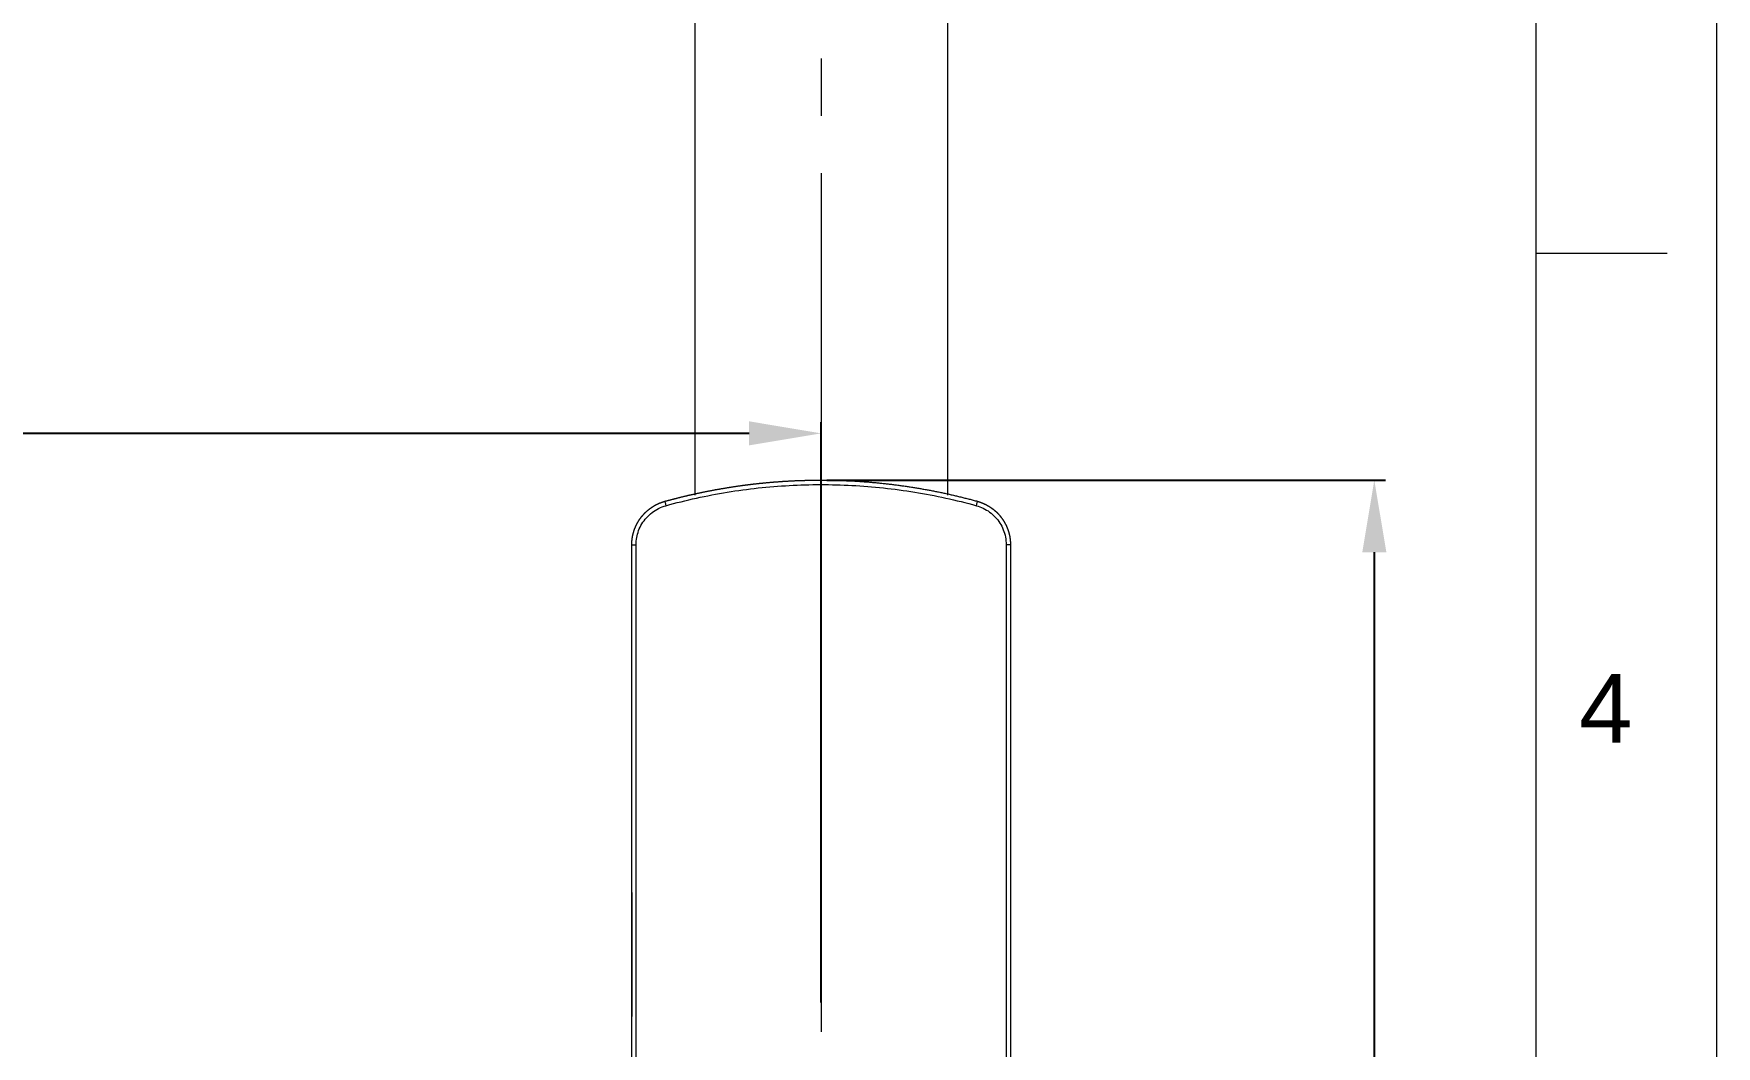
# Model space of a CAD drawing. Header units: millimetres. Extents: x 15183 to 15777, y -3358 to -2518.
# Drawn here: x 15590 to 15776.6, y -2925.6 to -2813.3 of the extents above; entities that cross this region are included whole.
import ezdxf

# ---------------------------------------------------------------- set-up
doc = ezdxf.new("R2010")
doc.units = ezdxf.units.MM
doc.linetypes.add('CENTERX2', pattern=[101.6, 63.5, -12.7, 12.7, -12.7])
for name, color, linetype, lineweight in [('CENTER', 1, 'CENTERX2', 15), ('DIM_', 5, 'Continuous', 9), ('FORM', 7, 'Continuous', 13)]:
    doc.layers.add(name, color=color, linetype=linetype, lineweight=lineweight)
doc.styles.get("Standard").update_dxf_attribs({"font": 'arial.ttf'})
doc.dimstyles.new('사본(2) STANDARD', dxfattribs={"dimscale": 0, "dimtxt": 4, "dimasz": 4, "dimexe": 1.25, "dimexo": 0.625, "dimgap": 1.5, "dimtad": 3, "dimtih": 1, "dimtoh": 1, "dimdec": 1, "dimzin": 9, "dimdsep": 46, "dimtxsty": 'Standard', "dimcen": 2.5, "dimclrd": 5, "dimclre": 5, "dimclrt": 5, "dimadec": 0, "dimazin": 0, "dimtfac": 1, "dimtdec": 1, "dimtmove": 0, "dimatfit": 3, "dimfxl": 1.25, "dimtfill": 1, "dimtolj": 1, "dimtzin": 0, "dimarcsym": 0})

# ---------------------------------------------------------------- blocks, each defined once
blk = doc.blocks.new('*D0')
at = {"layer": 'Defpoints', "color": 0, "transparency": 16777216}
for p in [(15677.36, -2862.84, 0), (15738.71, -2862.84), (15703.36, -3036.59, 0)]:
    blk.add_point(p, dxfattribs=at)
at = {"layer": 'DIM_', "color": 5, "lineweight": -2, "transparency": 16777216}
for p, q in [((15677.99, -2862.84), (15739.96, -2862.84)), ((15738.71, -2870.84), (15738.71, -2944.13)), ((15738.71, -3028.59), (15738.71, -2955.3)), ((15703.99, -3036.59), (15739.96, -3036.59))]:
    blk.add_line(p, q, dxfattribs=at)
at = {"layer": 'DIM_', "color": 5, "transparency": 16777216}
for points in [[(15737.38, -2870.84), (15740.05, -2870.84), (15738.71, -2862.84)], [(15737.38, -3028.59), (15740.05, -3028.59), (15738.71, -3036.59)]]:
    blk.add_solid(points, dxfattribs=at)
at = {"layer": 'DIM_', "color": 5, "transparency": 16777216, "insert": (15738.71, -2949.72), "char_height": 8, "attachment_point": 5, "bg_fill": 3, "box_fill_scale": 1.1, "bg_fill_color": 256, "bg_fill_true_color": 13158600, "bg_fill_transparency": 0}
blk.add_mtext('\\A1;173.8', dxfattribs=at)
blk = doc.blocks.new('*D1')
at = {"layer": 'Defpoints', "color": 0, "transparency": 16777216}
for p in [(15447.61, -2816.78), (15460.95, -2816.78, 0), (15651.36, -3036.59, 0)]:
    blk.add_point(p, dxfattribs=at)
at = {"layer": 'DIM_', "color": 5, "lineweight": -2, "transparency": 16777216}
for p, q in [((15460.33, -2816.78), (15446.36, -2816.78)), ((15447.61, -2824.78), (15447.61, -2921.1)), ((15447.61, -3028.59), (15447.61, -2932.27)), ((15650.74, -3036.59), (15446.36, -3036.59))]:
    blk.add_line(p, q, dxfattribs=at)
at = {"layer": 'DIM_', "color": 5, "transparency": 16777216}
for points in [[(15446.27, -2824.78), (15448.94, -2824.78), (15447.61, -2816.78)], [(15446.27, -3028.59), (15448.94, -3028.59), (15447.61, -3036.59)]]:
    blk.add_solid(points, dxfattribs=at)
at = {"layer": 'DIM_', "color": 5, "transparency": 16777216, "insert": (15447.61, -2926.68), "char_height": 8, "attachment_point": 5, "bg_fill": 3, "box_fill_scale": 1.1, "bg_fill_color": 256, "bg_fill_true_color": 13158600, "bg_fill_transparency": 0}
blk.add_mtext('\\A1;219.8', dxfattribs=at)
blk = doc.blocks.new('*D2')
at = {"layer": 'Defpoints', "color": 0, "transparency": 16777216}
for p in [(15460.95, -2816.78, 0), (15677.36, -2857.66), (15677.36, -2921.4, 0)]:
    blk.add_point(p, dxfattribs=at)
at = {"layer": 'DIM_', "color": 5, "lineweight": -2, "transparency": 16777216}
for p, q in [((15460.95, -2817.4), (15460.95, -2858.91)), ((15677.36, -2920.78), (15677.36, -2856.41)), ((15468.95, -2857.66), (15554.11, -2857.66)), ((15669.36, -2857.66), (15584.21, -2857.66))]:
    blk.add_line(p, q, dxfattribs=at)
at = {"layer": 'DIM_', "color": 5, "transparency": 16777216}
for points in [[(15468.95, -2856.32), (15468.95, -2858.99), (15460.95, -2857.66)], [(15669.36, -2856.32), (15669.36, -2858.99), (15677.36, -2857.66)]]:
    blk.add_solid(points, dxfattribs=at)
at = {"layer": 'DIM_', "color": 5, "transparency": 16777216, "insert": (15569.16, -2857.66), "char_height": 8, "attachment_point": 5, "bg_fill": 3, "box_fill_scale": 1.1, "bg_fill_color": 256, "bg_fill_true_color": 13158600, "bg_fill_transparency": 0}
blk.add_mtext('\\A1;216.4', dxfattribs=at)
blk = doc.blocks.new('*D3')
at = {"layer": 'Defpoints', "color": 0, "transparency": 16777216}
for p in [(15499.23, -2698.98, 0), (15677.36, -2727.19, 0), (15544.69, -2774.91), (15389.53, -3036.59, 0), (15677.36, -3115.61, 0)]:
    blk.add_point(p, dxfattribs=at)
at = {"layer": 'DIM_', "color": 5, "lineweight": -2, "transparency": 16777216}
for start, end in [(252.71832, 260.18354), (261.81462, 269.28168)]:
    blk.add_arc((15677.36, -2150.75), 638.11, start, end, dxfattribs=at)
at = {"layer": 'DIM_', "color": 5, "transparency": 16777216}
for points in [[(15487.39, -2761.32), (15488.2, -2758.78), (15480.17, -2757.63)], [(15669.37, -2787.47), (15669.35, -2790.14), (15677.36, -2788.86)]]:
    blk.add_solid(points, dxfattribs=at)
at = {"layer": 'DIM_', "color": 5, "transparency": 16777216, "insert": (15577.54, -2781), "char_height": 8, "attachment_point": 5, "bg_fill": 3, "box_fill_scale": 1.1, "bg_fill_color": 256, "bg_fill_true_color": 13158600, "bg_fill_transparency": 0}
blk.add_mtext('\\A1;18°', dxfattribs=at)
blk = doc.blocks.new('*D10')
at = {"layer": 'Defpoints', "color": 0, "transparency": 16777216}
for p in [(15418.41, -2621.89), (15586.06, -2621.89), (15651.36, -3036.59, 0)]:
    blk.add_point(p, dxfattribs=at)
at = {"layer": 'DIM_', "color": 5, "lineweight": -2, "transparency": 16777216}
for p, q in [((15585.44, -2621.89), (15417.16, -2621.89)), ((15418.41, -2629.89), (15418.41, -2823.72)), ((15418.41, -3028.59), (15418.41, -2834.76)), ((15650.74, -3036.59), (15417.16, -3036.59))]:
    blk.add_line(p, q, dxfattribs=at)
at = {"layer": 'DIM_', "color": 5, "transparency": 16777216}
for points in [[(15417.08, -2629.89), (15419.74, -2629.89), (15418.41, -2621.89)], [(15417.08, -3028.59), (15419.74, -3028.59), (15418.41, -3036.59)]]:
    blk.add_solid(points, dxfattribs=at)
at = {"layer": 'DIM_', "color": 5, "transparency": 16777216, "insert": (15418.41, -2829.24), "char_height": 8, "attachment_point": 5, "bg_fill": 3, "box_fill_scale": 1.1, "bg_fill_color": 256, "bg_fill_true_color": 13158600, "bg_fill_transparency": 0}
blk.add_mtext('\\A1;414.7', dxfattribs=at)

msp = doc.modelspace()

# ---------------------------------------------------------------- linework, layer by layer
at = {"linetype": 'Continuous', "lineweight": 18}
for p, q in [((15663.36, -2727.19, 0), (15663.36, -2864.51, 0)), ((15691.36, -2727.19, 0), (15691.36, -2864.51, 0)), ((15656.36, -2962.37, 0), (15656.36, -2870.01, 0)), ((15698.36, -2870.01, 0), (15698.36, -2962.37, 0)), ((15656.36, -2908.59, 0), (15656.36, -2922.33, 0))]:
    msp.add_line(p, q, dxfattribs=at)
at = {"linetype": 'Continuous', "lineweight": 13}
for p, q in [((15656.36, -2870.01, 0), (15656.84, -2870.01, 0)), ((15656.84, -2962.37, 0), (15656.84, -2870.01, 0)), ((15698.36, -2870.01, 0), (15697.88, -2870.01, 0)), ((15697.88, -2870.01, 0), (15697.88, -2962.37, 0))]:
    msp.add_line(p, q, dxfattribs=at)
for centre, major_axis, start_param, end_param in [((15660.16, -2865.68, 0), (-0.133, 0.482), 0, 1.56039), ((15694.56, -2865.68, 0), (0.133, 0.482), 4.722796, 6.283185)]:
    msp.add_ellipse(centre, major_axis=major_axis, ratio=0.037613, start_param=start_param, end_param=end_param, dxfattribs=at)
at = {"linetype": 'Continuous', "lineweight": 18}
for points, knots in [([(15660.03, -2865.19, 0), (15660.07, -2865.18, 0), (15660.15, -2865.16, 0), (15660.26, -2865.13, 0), (15660.38, -2865.1, 0), (15660.5, -2865.07, 0), (15660.62, -2865.03, 0), (15660.74, -2865, 0), (15660.86, -2864.97, 0), (15660.97, -2864.94, 0), (15661.09, -2864.91, 0), (15661.21, -2864.88, 0), (15661.33, -2864.85, 0), (15661.45, -2864.82, 0), (15661.57, -2864.79, 0), (15661.68, -2864.76, 0), (15661.8, -2864.73, 0), (15661.92, -2864.7, 0), (15662.04, -2864.67, 0), (15662.16, -2864.64, 0), (15662.28, -2864.61, 0), (15662.4, -2864.59, 0), (15662.51, -2864.56, 0), (15662.63, -2864.53, 0), (15662.75, -2864.5, 0), (15662.87, -2864.48, 0), (15662.99, -2864.45, 0), (15663.11, -2864.42, 0), (15663.23, -2864.4, 0), (15663.34, -2864.37, 0), (15663.46, -2864.34, 0), (15663.58, -2864.32, 0), (15663.7, -2864.29, 0), (15663.82, -2864.27, 0), (15663.94, -2864.24, 0), (15664.06, -2864.22, 0), (15664.18, -2864.19, 0), (15664.29, -2864.17, 0), (15664.41, -2864.14, 0), (15664.53, -2864.12, 0), (15664.65, -2864.1, 0), (15664.77, -2864.07, 0), (15664.89, -2864.05, 0), (15665.01, -2864.03, 0), (15665.13, -2864, 0), (15665.24, -2863.98, 0), (15665.36, -2863.96, 0), (15665.48, -2863.93, 0), (15665.6, -2863.91, 0), (15665.72, -2863.89, 0), (15665.84, -2863.87, 0), (15665.96, -2863.85, 0), (15666.08, -2863.83, 0), (15666.19, -2863.81, 0), (15666.31, -2863.79, 0), (15666.43, -2863.77, 0), (15666.55, -2863.75, 0), (15666.67, -2863.73, 0), (15666.79, -2863.71, 0), (15666.91, -2863.69, 0), (15667.03, -2863.67, 0), (15667.14, -2863.65, 0), (15667.26, -2863.63, 0), (15667.38, -2863.61, 0), (15667.5, -2863.59, 0), (15667.62, -2863.57, 0), (15667.74, -2863.56, 0), (15667.86, -2863.54, 0), (15667.98, -2863.52, 0), (15668.09, -2863.5, 0), (15668.21, -2863.49, 0), (15668.33, -2863.47, 0), (15668.45, -2863.45, 0), (15668.57, -2863.44, 0), (15668.69, -2863.42, 0), (15668.81, -2863.41, 0), (15668.92, -2863.39, 0), (15669.04, -2863.37, 0), (15669.16, -2863.36, 0), (15669.28, -2863.34, 0), (15669.4, -2863.33, 0), (15669.52, -2863.32, 0), (15669.64, -2863.3, 0), (15669.75, -2863.29, 0), (15669.87, -2863.27, 0), (15669.99, -2863.26, 0), (15670.11, -2863.25, 0), (15670.23, -2863.23, 0), (15670.35, -2863.22, 0), (15670.47, -2863.21, 0), (15670.58, -2863.19, 0), (15670.7, -2863.18, 0), (15670.82, -2863.17, 0), (15670.94, -2863.16, 0), (15671.06, -2863.15, 0), (15671.18, -2863.14, 0), (15671.29, -2863.12, 0), (15671.41, -2863.11, 0), (15671.53, -2863.1, 0), (15671.65, -2863.09, 0), (15671.77, -2863.08, 0), (15671.89, -2863.07, 0), (15672, -2863.06, 0), (15672.12, -2863.05, 0), (15672.24, -2863.04, 0), (15672.36, -2863.03, 0), (15672.48, -2863.02, 0), (15672.6, -2863.02, 0), (15672.71, -2863.01, 0), (15672.83, -2863, 0), (15672.95, -2862.99, 0), (15673.07, -2862.98, 0), (15673.19, -2862.97, 0), (15673.3, -2862.97, 0), (15673.42, -2862.96, 0), (15673.54, -2862.95, 0), (15673.66, -2862.95, 0), (15673.77, -2862.94, 0), (15673.89, -2862.93, 0), (15674.01, -2862.93, 0), (15674.13, -2862.92, 0), (15674.25, -2862.91, 0), (15674.36, -2862.91, 0), (15674.48, -2862.9, 0), (15674.6, -2862.9, 0), (15674.72, -2862.89, 0), (15674.83, -2862.89, 0), (15674.95, -2862.88, 0), (15675.07, -2862.88, 0), (15675.19, -2862.88, 0), (15675.3, -2862.87, 0), (15675.42, -2862.87, 0), (15675.54, -2862.87, 0), (15675.66, -2862.86, 0), (15675.77, -2862.86, 0), (15675.89, -2862.86, 0), (15676.01, -2862.85, 0), (15676.13, -2862.85, 0), (15676.24, -2862.85, 0), (15676.36, -2862.85, 0), (15676.48, -2862.85, 0), (15676.59, -2862.84, 0), (15676.71, -2862.84, 0), (15676.83, -2862.84, 0), (15676.94, -2862.84, 0), (15677.06, -2862.84, 0), (15677.18, -2862.84, 0), (15677.33, -2862.84, 0), (15677.52, -2862.84, 0), (15677.75, -2862.84, 0), (15677.98, -2862.84, 0), (15678.21, -2862.85, 0), (15678.44, -2862.85, 0), (15678.67, -2862.85, 0), (15678.9, -2862.86, 0), (15679.13, -2862.86, 0), (15679.36, -2862.87, 0), (15679.59, -2862.88, 0), (15679.82, -2862.89, 0), (15680.05, -2862.9, 0), (15680.28, -2862.91, 0), (15680.52, -2862.92, 0), (15680.75, -2862.93, 0), (15680.98, -2862.94, 0), (15681.21, -2862.95, 0), (15681.44, -2862.97, 0), (15681.67, -2862.98, 0), (15681.9, -2863, 0), (15682.13, -2863.02, 0), (15682.37, -2863.03, 0), (15682.6, -2863.05, 0), (15682.83, -2863.07, 0), (15683.06, -2863.09, 0), (15683.29, -2863.11, 0), (15683.53, -2863.13, 0), (15683.76, -2863.16, 0), (15683.99, -2863.18, 0), (15684.22, -2863.2, 0), (15684.46, -2863.23, 0), (15684.69, -2863.25, 0), (15684.92, -2863.28, 0), (15685.15, -2863.31, 0), (15685.39, -2863.34, 0), (15685.62, -2863.37, 0), (15685.85, -2863.4, 0), (15686.08, -2863.43, 0), (15686.32, -2863.46, 0), (15686.55, -2863.49, 0), (15686.78, -2863.53, 0), (15687.01, -2863.56, 0), (15687.25, -2863.6, 0), (15687.48, -2863.63, 0), (15687.71, -2863.67, 0), (15687.95, -2863.71, 0), (15688.18, -2863.75, 0), (15688.41, -2863.79, 0), (15688.65, -2863.83, 0), (15688.88, -2863.87, 0), (15689.11, -2863.91, 0), (15689.34, -2863.95, 0), (15689.58, -2864, 0), (15689.81, -2864.04, 0), (15690.04, -2864.09, 0), (15690.28, -2864.14, 0), (15690.51, -2864.18, 0), (15690.74, -2864.23, 0), (15690.97, -2864.28, 0), (15691.21, -2864.33, 0), (15691.44, -2864.38, 0), (15691.67, -2864.44, 0), (15691.91, -2864.49, 0), (15692.14, -2864.54, 0), (15692.37, -2864.6, 0), (15692.6, -2864.65, 0), (15692.84, -2864.71, 0), (15693.07, -2864.77, 0), (15693.3, -2864.83, 0), (15693.53, -2864.88, 0), (15693.77, -2864.94, 0), (15694, -2865.01, 0), (15694.23, -2865.07, 0), (15694.46, -2865.13, 0), (15694.62, -2865.17, 0), (15694.69, -2865.19, 0)], [0, 0, 0, 0, 0.003496, 0.006991, 0.010485, 0.013977, 0.017469, 0.020959, 0.024448, 0.027936, 0.031422, 0.034908, 0.038392, 0.041876, 0.045358, 0.048839, 0.052318, 0.055797, 0.059274, 0.06275, 0.066225, 0.069699, 0.073172, 0.076643, 0.080114, 0.083583, 0.087051, 0.090518, 0.093984, 0.097448, 0.100912, 0.104374, 0.107835, 0.111295, 0.114753, 0.118211, 0.121667, 0.125123, 0.128577, 0.13203, 0.135481, 0.138932, 0.142381, 0.14583, 0.149277, 0.152723, 0.156167, 0.159611, 0.163053, 0.166495, 0.169935, 0.173374, 0.176812, 0.180248, 0.183684, 0.187118, 0.190551, 0.193983, 0.197414, 0.200844, 0.204272, 0.2077, 0.211126, 0.214551, 0.217975, 0.221398, 0.224819, 0.22824, 0.231659, 0.235077, 0.238494, 0.24191, 0.245324, 0.248738, 0.25215, 0.255561, 0.258971, 0.26238, 0.265788, 0.269195, 0.2726, 0.276004, 0.279407, 0.282809, 0.28621, 0.28961, 0.293008, 0.296406, 0.299802, 0.303197, 0.306591, 0.309983, 0.313375, 0.316765, 0.320155, 0.323543, 0.32693, 0.330316, 0.3337, 0.337084, 0.340466, 0.343847, 0.347228, 0.350607, 0.353984, 0.357361, 0.360736, 0.364111, 0.367484, 0.370856, 0.374227, 0.377597, 0.380965, 0.384333, 0.387699, 0.391064, 0.394428, 0.397791, 0.401153, 0.404513, 0.407873, 0.411231, 0.414588, 0.417944, 0.421299, 0.424653, 0.428005, 0.431357, 0.434707, 0.438056, 0.441404, 0.444751, 0.448097, 0.451441, 0.454785, 0.458127, 0.461468, 0.464808, 0.468147, 0.471485, 0.474822, 0.478157, 0.481491, 0.484825, 0.488157, 0.491487, 0.494817, 0.498146, 0.504673, 0.511204, 0.51774, 0.524281, 0.530825, 0.537374, 0.543928, 0.550486, 0.557048, 0.563615, 0.570186, 0.576762, 0.583341, 0.589926, 0.596515, 0.603108, 0.609706, 0.616308, 0.622914, 0.629525, 0.636141, 0.64276, 0.649385, 0.656013, 0.662647, 0.669284, 0.675926, 0.682573, 0.689224, 0.695879, 0.702539, 0.709203, 0.715872, 0.722545, 0.729222, 0.735904, 0.742591, 0.749282, 0.755977, 0.762677, 0.769382, 0.776091, 0.782804, 0.789522, 0.796244, 0.802971, 0.809702, 0.816438, 0.823178, 0.829923, 0.836672, 0.843425, 0.850183, 0.856946, 0.863713, 0.870485, 0.877261, 0.884041, 0.890826, 0.897616, 0.90441, 0.911209, 0.918012, 0.924819, 0.931631, 0.938448, 0.945269, 0.952094, 0.958925, 0.965759, 0.972598, 0.979442, 0.98629, 0.993143, 1, 1, 1, 1]), ([(15656.36, -2870.01, 0), (15656.36, -2870, 0), (15656.36, -2869.98, 0), (15656.36, -2869.94, 0), (15656.36, -2869.91, 0), (15656.36, -2869.87, 0), (15656.36, -2869.84, 0), (15656.36, -2869.8, 0), (15656.37, -2869.77, 0), (15656.37, -2869.73, 0), (15656.37, -2869.69, 0), (15656.37, -2869.66, 0), (15656.38, -2869.62, 0), (15656.38, -2869.59, 0), (15656.38, -2869.55, 0), (15656.39, -2869.52, 0), (15656.39, -2869.48, 0), (15656.39, -2869.44, 0), (15656.4, -2869.41, 0), (15656.4, -2869.37, 0), (15656.41, -2869.34, 0), (15656.41, -2869.3, 0), (15656.42, -2869.26, 0), (15656.42, -2869.23, 0), (15656.43, -2869.19, 0), (15656.43, -2869.16, 0), (15656.44, -2869.12, 0), (15656.45, -2869.09, 0), (15656.45, -2869.05, 0), (15656.46, -2869.01, 0), (15656.47, -2868.98, 0), (15656.48, -2868.94, 0), (15656.48, -2868.91, 0), (15656.49, -2868.87, 0), (15656.5, -2868.83, 0), (15656.51, -2868.8, 0), (15656.52, -2868.76, 0), (15656.53, -2868.73, 0), (15656.54, -2868.69, 0), (15656.55, -2868.66, 0), (15656.56, -2868.62, 0), (15656.57, -2868.58, 0), (15656.58, -2868.55, 0), (15656.59, -2868.51, 0), (15656.6, -2868.48, 0), (15656.61, -2868.44, 0), (15656.63, -2868.41, 0), (15656.64, -2868.37, 0), (15656.65, -2868.33, 0), (15656.66, -2868.3, 0), (15656.68, -2868.26, 0), (15656.69, -2868.23, 0), (15656.7, -2868.19, 0), (15656.72, -2868.16, 0), (15656.73, -2868.12, 0), (15656.75, -2868.09, 0), (15656.76, -2868.05, 0), (15656.78, -2868.02, 0), (15656.79, -2867.98, 0), (15656.81, -2867.95, 0), (15656.82, -2867.91, 0), (15656.84, -2867.88, 0), (15656.85, -2867.84, 0), (15656.87, -2867.81, 0), (15656.89, -2867.78, 0), (15656.91, -2867.74, 0), (15656.92, -2867.71, 0), (15656.94, -2867.67, 0), (15656.96, -2867.64, 0), (15656.98, -2867.61, 0), (15657, -2867.57, 0), (15657.02, -2867.54, 0), (15657.04, -2867.5, 0), (15657.06, -2867.47, 0), (15657.07, -2867.44, 0), (15657.1, -2867.4, 0), (15657.12, -2867.37, 0), (15657.14, -2867.34, 0), (15657.16, -2867.3, 0), (15657.18, -2867.27, 0), (15657.2, -2867.24, 0), (15657.22, -2867.21, 0), (15657.24, -2867.17, 0), (15657.27, -2867.14, 0), (15657.29, -2867.11, 0), (15657.31, -2867.08, 0), (15657.34, -2867.05, 0), (15657.36, -2867.02, 0), (15657.38, -2866.99, 0), (15657.4, -2866.96, 0), (15657.42, -2866.93, 0), (15657.44, -2866.9, 0), (15657.47, -2866.87, 0), (15657.49, -2866.85, 0), (15657.52, -2866.82, 0), (15657.54, -2866.79, 0), (15657.57, -2866.76, 0), (15657.59, -2866.73, 0), (15657.62, -2866.7, 0), (15657.65, -2866.67, 0), (15657.67, -2866.64, 0), (15657.7, -2866.61, 0), (15657.73, -2866.58, 0), (15657.76, -2866.54, 0), (15657.79, -2866.51, 0), (15657.82, -2866.48, 0), (15657.85, -2866.45, 0), (15657.88, -2866.42, 0), (15657.91, -2866.39, 0), (15657.95, -2866.36, 0), (15657.98, -2866.33, 0), (15658.02, -2866.3, 0), (15658.05, -2866.27, 0), (15658.09, -2866.23, 0), (15658.12, -2866.2, 0), (15658.16, -2866.17, 0), (15658.2, -2866.14, 0), (15658.24, -2866.11, 0), (15658.27, -2866.08, 0), (15658.31, -2866.05, 0), (15658.35, -2866.02, 0), (15658.39, -2865.99, 0), (15658.44, -2865.96, 0), (15658.48, -2865.93, 0), (15658.52, -2865.9, 0), (15658.57, -2865.87, 0), (15658.61, -2865.84, 0), (15658.66, -2865.81, 0), (15658.7, -2865.78, 0), (15658.75, -2865.75, 0), (15658.8, -2865.72, 0), (15658.84, -2865.69, 0), (15658.89, -2865.66, 0), (15658.94, -2865.64, 0), (15658.99, -2865.61, 0), (15659.04, -2865.58, 0), (15659.1, -2865.55, 0), (15659.15, -2865.53, 0), (15659.2, -2865.5, 0), (15659.26, -2865.48, 0), (15659.31, -2865.45, 0), (15659.37, -2865.43, 0), (15659.42, -2865.4, 0), (15659.48, -2865.38, 0), (15659.54, -2865.36, 0), (15659.6, -2865.33, 0), (15659.66, -2865.31, 0), (15659.72, -2865.29, 0), (15659.78, -2865.27, 0), (15659.84, -2865.25, 0), (15659.9, -2865.23, 0), (15659.96, -2865.21, 0), (15660.01, -2865.2, 0), (15660.03, -2865.19, 0)], [0, 0, 0, 0, 0.005417, 0.010843, 0.016275, 0.021716, 0.027165, 0.032621, 0.038085, 0.043557, 0.049036, 0.054524, 0.060019, 0.065522, 0.071033, 0.076551, 0.082078, 0.087612, 0.093154, 0.098703, 0.104261, 0.109826, 0.115399, 0.12098, 0.126569, 0.132165, 0.137769, 0.143382, 0.149001, 0.154629, 0.160264, 0.165908, 0.171559, 0.177217, 0.182884, 0.188558, 0.194241, 0.199931, 0.205628, 0.211334, 0.217047, 0.222768, 0.228497, 0.234234, 0.239979, 0.245731, 0.251491, 0.257259, 0.263035, 0.268819, 0.27461, 0.280409, 0.286216, 0.292031, 0.297854, 0.303684, 0.309522, 0.315368, 0.321222, 0.327084, 0.332953, 0.33883, 0.344715, 0.350608, 0.356509, 0.362417, 0.368334, 0.374258, 0.38019, 0.386129, 0.392077, 0.398032, 0.403996, 0.409967, 0.415945, 0.421932, 0.427926, 0.433929, 0.439939, 0.445956, 0.451982, 0.458016, 0.464057, 0.470106, 0.476163, 0.482228, 0.4883, 0.49364, 0.499054, 0.504542, 0.510105, 0.515742, 0.521453, 0.527238, 0.533098, 0.539032, 0.54504, 0.551122, 0.557278, 0.563509, 0.569814, 0.576194, 0.582647, 0.589175, 0.595777, 0.602453, 0.609204, 0.616029, 0.622928, 0.629901, 0.636949, 0.644071, 0.651267, 0.658537, 0.665882, 0.6733, 0.680794, 0.688361, 0.696003, 0.703718, 0.711509, 0.719373, 0.727312, 0.735324, 0.743412, 0.751573, 0.759809, 0.768119, 0.776503, 0.784961, 0.793494, 0.802101, 0.810782, 0.819538, 0.828367, 0.837271, 0.846249, 0.855302, 0.864429, 0.87363, 0.882905, 0.892254, 0.901678, 0.911176, 0.920748, 0.930395, 0.940116, 0.949911, 0.95978, 0.969724, 0.979742, 0.989834, 1, 1, 1, 1]), ([(15694.69, -2865.19, 0), (15694.71, -2865.2, 0), (15694.73, -2865.2, 0), (15694.76, -2865.21, 0), (15694.8, -2865.22, 0), (15694.83, -2865.23, 0), (15694.86, -2865.24, 0), (15694.9, -2865.25, 0), (15694.93, -2865.27, 0), (15694.96, -2865.28, 0), (15694.99, -2865.29, 0), (15695.03, -2865.3, 0), (15695.06, -2865.31, 0), (15695.09, -2865.32, 0), (15695.12, -2865.33, 0), (15695.15, -2865.35, 0), (15695.18, -2865.36, 0), (15695.22, -2865.37, 0), (15695.25, -2865.38, 0), (15695.28, -2865.39, 0), (15695.31, -2865.41, 0), (15695.34, -2865.42, 0), (15695.37, -2865.43, 0), (15695.4, -2865.45, 0), (15695.43, -2865.46, 0), (15695.46, -2865.47, 0), (15695.48, -2865.49, 0), (15695.51, -2865.5, 0), (15695.54, -2865.51, 0), (15695.57, -2865.53, 0), (15695.6, -2865.54, 0), (15695.63, -2865.56, 0), (15695.65, -2865.57, 0), (15695.68, -2865.58, 0), (15695.71, -2865.6, 0), (15695.74, -2865.61, 0), (15695.76, -2865.63, 0), (15695.79, -2865.64, 0), (15695.82, -2865.66, 0), (15695.84, -2865.67, 0), (15695.87, -2865.69, 0), (15695.89, -2865.7, 0), (15695.92, -2865.72, 0), (15695.95, -2865.73, 0), (15695.97, -2865.75, 0), (15696, -2865.76, 0), (15696.02, -2865.78, 0), (15696.05, -2865.79, 0), (15696.07, -2865.81, 0), (15696.09, -2865.83, 0), (15696.12, -2865.84, 0), (15696.14, -2865.86, 0), (15696.16, -2865.87, 0), (15696.19, -2865.89, 0), (15696.21, -2865.91, 0), (15696.23, -2865.92, 0), (15696.26, -2865.94, 0), (15696.28, -2865.95, 0), (15696.3, -2865.97, 0), (15696.32, -2865.99, 0), (15696.34, -2866, 0), (15696.37, -2866.02, 0), (15696.39, -2866.03, 0), (15696.41, -2866.05, 0), (15696.43, -2866.07, 0), (15696.45, -2866.08, 0), (15696.47, -2866.1, 0), (15696.49, -2866.12, 0), (15696.51, -2866.13, 0), (15696.53, -2866.15, 0), (15696.55, -2866.16, 0), (15696.57, -2866.18, 0), (15696.59, -2866.2, 0), (15696.61, -2866.21, 0), (15696.63, -2866.23, 0), (15696.65, -2866.25, 0), (15696.67, -2866.26, 0), (15696.69, -2866.28, 0), (15696.7, -2866.3, 0), (15696.72, -2866.31, 0), (15696.74, -2866.33, 0), (15696.76, -2866.34, 0), (15696.78, -2866.36, 0), (15696.79, -2866.38, 0), (15696.81, -2866.39, 0), (15696.83, -2866.41, 0), (15696.84, -2866.43, 0), (15696.86, -2866.44, 0), (15696.88, -2866.46, 0), (15696.89, -2866.47, 0), (15696.91, -2866.49, 0), (15696.93, -2866.51, 0), (15696.94, -2866.52, 0), (15696.96, -2866.54, 0), (15696.97, -2866.56, 0), (15696.99, -2866.57, 0), (15697, -2866.59, 0), (15697.02, -2866.6, 0), (15697.03, -2866.62, 0), (15697.05, -2866.63, 0), (15697.06, -2866.65, 0), (15697.08, -2866.67, 0), (15697.09, -2866.68, 0), (15697.1, -2866.7, 0), (15697.12, -2866.71, 0), (15697.13, -2866.73, 0), (15697.14, -2866.74, 0), (15697.16, -2866.76, 0), (15697.17, -2866.78, 0), (15697.18, -2866.79, 0), (15697.2, -2866.81, 0), (15697.21, -2866.82, 0), (15697.22, -2866.84, 0), (15697.23, -2866.85, 0), (15697.25, -2866.87, 0), (15697.26, -2866.88, 0), (15697.27, -2866.9, 0), (15697.28, -2866.91, 0), (15697.29, -2866.93, 0), (15697.31, -2866.94, 0), (15697.33, -2866.97, 0), (15697.36, -2867.02, 0), (15697.41, -2867.08, 0), (15697.45, -2867.14, 0), (15697.49, -2867.2, 0), (15697.54, -2867.26, 0), (15697.58, -2867.33, 0), (15697.62, -2867.39, 0), (15697.66, -2867.45, 0), (15697.69, -2867.52, 0), (15697.73, -2867.58, 0), (15697.76, -2867.65, 0), (15697.8, -2867.71, 0), (15697.83, -2867.78, 0), (15697.87, -2867.84, 0), (15697.9, -2867.91, 0), (15697.93, -2867.98, 0), (15697.96, -2868.04, 0), (15697.98, -2868.11, 0), (15698.01, -2868.18, 0), (15698.04, -2868.24, 0), (15698.06, -2868.31, 0), (15698.09, -2868.38, 0), (15698.11, -2868.45, 0), (15698.13, -2868.51, 0), (15698.15, -2868.58, 0), (15698.17, -2868.65, 0), (15698.19, -2868.72, 0), (15698.21, -2868.79, 0), (15698.22, -2868.86, 0), (15698.24, -2868.92, 0), (15698.26, -2868.99, 0), (15698.27, -2869.06, 0), (15698.28, -2869.13, 0), (15698.29, -2869.2, 0), (15698.3, -2869.27, 0), (15698.31, -2869.33, 0), (15698.32, -2869.4, 0), (15698.33, -2869.47, 0), (15698.34, -2869.54, 0), (15698.34, -2869.61, 0), (15698.35, -2869.68, 0), (15698.35, -2869.74, 0), (15698.36, -2869.81, 0), (15698.36, -2869.88, 0), (15698.36, -2869.95, 0), (15698.36, -2869.99, 0), (15698.36, -2870.01, 0)], [0, 0, 0, 0, 0.00546, 0.010898, 0.016314, 0.021708, 0.02708, 0.03243, 0.037757, 0.043062, 0.048346, 0.053607, 0.058846, 0.064062, 0.069257, 0.074429, 0.07958, 0.084708, 0.089814, 0.094898, 0.09996, 0.104999, 0.110017, 0.115012, 0.119985, 0.124937, 0.129865, 0.134772, 0.139657, 0.14452, 0.14936, 0.154178, 0.158974, 0.163748, 0.1685, 0.17323, 0.177937, 0.182623, 0.187286, 0.191927, 0.196546, 0.201143, 0.205718, 0.21027, 0.214801, 0.219309, 0.223795, 0.228259, 0.232701, 0.237121, 0.241519, 0.245894, 0.250248, 0.254579, 0.258888, 0.263175, 0.267439, 0.271682, 0.275903, 0.280101, 0.284277, 0.288431, 0.292563, 0.296673, 0.300761, 0.304826, 0.30887, 0.312891, 0.31689, 0.320867, 0.324822, 0.328755, 0.332665, 0.336554, 0.34042, 0.344264, 0.348086, 0.351886, 0.355664, 0.359419, 0.363153, 0.366864, 0.370553, 0.37422, 0.377865, 0.381488, 0.385089, 0.388667, 0.392224, 0.395758, 0.39927, 0.40276, 0.406228, 0.409673, 0.413097, 0.416498, 0.419878, 0.423235, 0.42657, 0.429883, 0.433173, 0.436442, 0.439688, 0.442913, 0.446115, 0.449295, 0.452453, 0.455589, 0.458702, 0.461794, 0.464863, 0.46791, 0.470935, 0.473938, 0.476919, 0.479878, 0.482814, 0.485729, 0.488621, 0.491491, 0.494339, 0.506006, 0.517644, 0.529251, 0.540828, 0.552375, 0.563893, 0.57538, 0.586837, 0.598264, 0.609661, 0.621029, 0.632366, 0.643673, 0.65495, 0.666197, 0.677415, 0.688602, 0.699759, 0.710886, 0.721983, 0.733051, 0.744088, 0.755095, 0.766073, 0.77702, 0.787938, 0.798825, 0.809683, 0.82051, 0.831308, 0.842076, 0.852813, 0.863521, 0.874199, 0.884847, 0.895465, 0.906053, 0.916611, 0.92714, 0.937638, 0.948106, 0.958545, 0.968954, 0.979332, 0.989681, 1, 1, 1, 1])]:
    msp.add_open_spline(points, degree=3, knots=knots, dxfattribs=at)
at = {"linetype": 'Continuous', "lineweight": 13}
msp.add_open_spline([(15660.14, -2865.68, 0), (15662.38, -2865.06, 0), (15666.91, -2864.06, 0), (15673.83, -2863.31, 0), (15680.8, -2863.31, 0), (15687.76, -2864.05, 0), (15692.33, -2865.05, 0), (15694.58, -2865.68, 0)], degree=3, knots=[0, 0, 0, 0, 0.199943, 0.39846, 0.598246, 0.799077, 1, 1, 1, 1], dxfattribs=at)
at = {"linetype": 'Continuous', "lineweight": 18}
for points in [[(15656.84, -2870.01, 0), (15656.84, -2869.74, 0), (15656.89, -2869.21, 0), (15657.09, -2868.45, 0), (15657.46, -2867.68, 0), (15657.96, -2867, 0), (15658.59, -2866.42, 0), (15659.32, -2865.96, 0), (15659.86, -2865.75, 0), (15660.14, -2865.68, 0)], [(15694.58, -2865.68, 0), (15694.85, -2865.75, 0), (15695.36, -2865.95, 0), (15696.05, -2866.36, 0), (15696.7, -2866.93, 0), (15697.2, -2867.59, 0), (15697.59, -2868.33, 0), (15697.83, -2869.15, 0), (15697.88, -2869.72, 0), (15697.88, -2870.01, 0)]]:
    msp.add_open_spline(points, degree=3, dxfattribs=at)
at = {"layer": 'CENTER', "ltscale": 0.5}
msp.add_line((15677.36, -2727.19, 0), (15677.36, -3115.61, 0), dxfattribs=at)
at = {"layer": 'FORM', "color": 7, "linetype": 'Continuous'}
for p, q in [((15776.65, -2517.68), (15776.65, -3357.68)), ((15756.65, -3337.68), (15756.65, -2537.68)), ((15756.65, -2837.68), (15771.18, -2837.68))]:
    msp.add_line(p, q, dxfattribs=at)

# ---------------------------------------------------------------- texts
at = {"layer": 'FORM', "insert": (15764.38, -2888.17), "char_height": 7.62, "attachment_point": 5}
msp.add_mtext_dynamic_manual_height_columns('4', width=50, gutter_width=12.5, heights=[0], dxfattribs=at)

# ---------------------------------------------------------------- dimensions: what is measured, and where the dimension line sits
at = {"layer": 'DIM_'}
dim = msp.add_linear_dim(base=(15447.61, -2816.78), p1=(15651.36, -3036.59, 0), p2=(15460.95, -2816.78, 0), angle=90, dimstyle='사본(2) STANDARD', override={"dimscale": 1, "dimtxt": 8, "dimasz": 8, "dimtad": 0}, dxfattribs=at)
dim.commit()
dim.dimension.update_dxf_attribs({"geometry": '*D1', "text_midpoint": (15447.61, -2926.68)})

# ---------------------------------------------------------------- next in the draw order: dimensions: what is measured, and where the dimension line sits
dim = msp.add_linear_dim(base=(15738.71211161, -2862.84027916), p1=(15703.36041351, -3036.59027916, 0), p2=(15677.36041349, -2862.84027916, 0), angle=90, dimstyle='사본(2) STANDARD', override={"dimscale": 1, "dimtxt": 8, "dimasz": 8, "dimtad": 0}, dxfattribs=at)
dim.commit()
dim.dimension.update_dxf_attribs({"geometry": '*D0', "text_midpoint": (15738.71211161, -2949.71527916)})

# ---------------------------------------------------------------- next in the draw order: dimensions: what is measured, and where the dimension line sits
dim = msp.add_linear_dim(base=(15677.36, -2857.66), p1=(15460.95, -2816.78, 0), p2=(15677.36, -2921.4, 0), dimstyle='사본(2) STANDARD', override={"dimscale": 1, "dimtxt": 8, "dimasz": 8, "dimtad": 0}, dxfattribs=at)
dim.commit()
dim.dimension.update_dxf_attribs({"geometry": '*D2', "text_midpoint": (15569.16, -2857.66)})

# ---------------------------------------------------------------- next in the draw order: dimensions: what is measured, and where the dimension line sits
dim = msp.add_angular_dim_2l(base=(15544.69, -2774.91), line1=((15677.36, -2727.19, 0), (15677.36, -3115.61, 0)), line2=((15499.23, -2698.98, 0), (15389.53, -3036.59, 0)), dimstyle='사본(2) STANDARD', override={"dimscale": 1, "dimtxt": 8, "dimasz": 8, "dimtad": 0}, dxfattribs=at)
dim.commit()
dim.dimension.update_dxf_attribs({"geometry": '*D3', "text_midpoint": (15577.54, -2781)})

# ---------------------------------------------------------------- next in the draw order: linework, layer by layer
at = {"layer": 'CENTER', "ltscale": 0.5}
msp.add_rational_spline([(15458.11, -2825.52, 0), (15478.67, -2762.25, 0), (15499.23, -2698.98), (15523.33, -2624.82), (15600.34, -2637.01), (15677.36, -2649.21), (15677.36, -2727.19)], [1, 1, 1, 0.7604059656, 1, 0.7604059656, 1], degree=2, knots=[0, 0, 0, 1, 1, 2.413717, 2.413717, 3.827433, 3.827433, 3.827433], dxfattribs=at)

# ---------------------------------------------------------------- next in the draw order: dimensions: what is measured, and where the dimension line sits
at = {"layer": 'DIM_'}
dim = msp.add_linear_dim(base=(15418.41, -2621.89), p1=(15651.36, -3036.59, 0), p2=(15586.06, -2621.89), angle=90, dimstyle='사본(2) STANDARD', override={"dimscale": 1, "dimtxt": 8, "dimasz": 8, "dimtad": 0}, dxfattribs=at)
dim.commit()
dim.dimension.update_dxf_attribs({"geometry": '*D10', "text_midpoint": (15418.41, -2829.24)})

doc.saveas('drawing.dxf')
